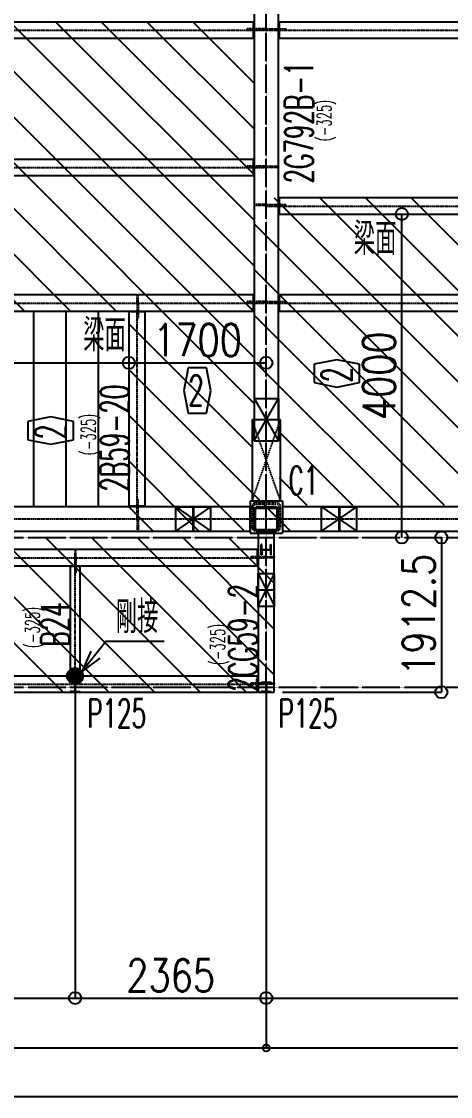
# Model space of a CAD drawing. Header units: millimetres. Extents: x -87051 to 180003, y -2961 to 97158.
# Drawn here: x 19653 to 24959, y 11438 to 24732 of the extents above; entities that cross this region are included whole.
import ezdxf
from ezdxf.enums import TextEntityAlignment as Align

# ---------------------------------------------------------------- set-up
doc = ezdxf.new("R2010")
doc.units = ezdxf.units.MM
doc.header["$LTSCALE"] = 0.2
doc.header["$PDMODE"] = 1
doc.linetypes.add('CENTER', pattern=[2, 1.25, -0.25, 0.25, -0.25])
doc.linetypes.add('HIDDEN', pattern=[0.375, 0.25, -0.125])
doc.layers.add('梁側', color=7, linetype='Continuous')
doc.styles.get("Standard").update_dxf_attribs({"font": 'simplex.shx', "width": 0.8, "height": 700, "bigfont": 'extfont2.shx'})

msp = doc.modelspace()

# ---------------------------------------------------------------- linework, layer by layer
at = {"color": 8, "linetype": 'CENTER'}
for p, q in [((22680.4, 16438.1), (22680.4, 49550.6)), ((10730.4, 18350.6), (60682.7, 18350.6)), ((10730.4, 16500.6), (60682.7, 16500.6))]:
    msp.add_line(p, q, dxfattribs=at)
at = {"color": 8, "linetype": 'Continuous'}
for p, q in [((22530.4, 28395.6), (22530.4, 19810.6)), ((22830.4, 19810.6), (22830.4, 28395.6)), ((22520.4, 24725.6), (15740.4, 24725.6)), ((16117.5, 24725.6), (19692, 21151.1)), ((16683.2, 24725.6), (20257.7, 21151.1)), ((17248.9, 24725.6), (20823.4, 21151.1)), ((17814.5, 24725.6), (22530.4, 20009.7)), ((18380.2, 24725.6), (22530.4, 20575.4)), ((18945.9, 24725.6), (22520.4, 21151.1)), ((19511.6, 24725.6), (22520.4, 21716.8)), ((20077.3, 24725.6), (22520.4, 22282.5)), ((20643, 24725.6), (22520.4, 22848.2)), ((21208.7, 24725.6), (22520.4, 23413.9)), ((21774.3, 24725.6), (22520.4, 23979.5)), ((22520.4, 24525.6), (22520.4, 24725.6)), ((22530.4, 24642.6), (22520.4, 24642.6)), ((22530.4, 24630.6), (22520.4, 24630.6)), ((22830.4, 24642.6), (22840.4, 24642.6)), ((22830.4, 24630.6), (22840.4, 24630.6)), ((22840.4, 24725.6), (22840.4, 24525.6)), ((30520.4, 24725.6), (22840.4, 24725.6)), ((15740.4, 24525.6), (22520.4, 24525.6)), ((22515, 24550.6), (22520.4, 24545.2)), ((22840.4, 24525.6), (30520.4, 24525.6)), ((22520.4, 23025.1), (15740.4, 23025.1)), ((22520.4, 22826.1), (22520.4, 23025.1)), ((22530.4, 22942.6), (22520.4, 22942.6)), ((22530.4, 22930.6), (22520.4, 22930.6)), ((15740.4, 22826.1), (22520.4, 22826.1)), ((22776.6, 22549.6), (26577.3, 18748.9)), ((22830.4, 22467.1), (22840.4, 22467.1)), ((22840.4, 22549.6), (22840.4, 22350.6)), ((30520.4, 22549.6), (22840.4, 22549.6)), ((23342.3, 22549.6), (27143, 18748.9)), ((23908, 22549.6), (27708.6, 18748.9)), ((24473.7, 22549.6), (28274.3, 18748.9)), ((22830.4, 22455.1), (22840.4, 22455.1)), ((22840.4, 22350.6), (30520.4, 22350.6)), ((24356.2, 18350.6), (24356.2, 22350.6)), ((22530.4, 22230.1), (26011.6, 18748.9)), ((22530.4, 21664.4), (25445.9, 18748.9)), ((22520.4, 21350.1), (15740.4, 21350.1)), ((22520.4, 21151.1), (22520.4, 21350.1)), ((22840.4, 21350.1), (22840.4, 21151.1)), ((30520.4, 21350.1), (22840.4, 21350.1)), ((15740.4, 21151.1), (22520.4, 21151.1)), ((19805.9, 18740.6), (19805.9, 21151.1)), ((20205.9, 18740.6), (20205.9, 21151.1)), ((20605.9, 18740.6), (20605.9, 21151.1)), ((21179.4, 21141.1), (20980.4, 21141.1)), ((20980.4, 21141.1), (20980.4, 18740.6)), ((21085, 21151.1), (21085, 21141.1)), ((21097, 21151.1), (21097, 21141.1)), ((21179.4, 21141.1), (21179.4, 18740.6)), ((22530.4, 21267.6), (22520.4, 21267.6)), ((22530.4, 21255.6), (22520.4, 21255.6)), ((22830.4, 21267.6), (22840.4, 21267.6)), ((22830.4, 21255.6), (22840.4, 21255.6)), ((22840.4, 21151.1), (30520.4, 21151.1)), ((22530.4, 21098.8), (24880.2, 18748.9)), ((20980.4, 20994.1), (22505.4, 19469.1)), ((15580.4, 20511.9), (20980.4, 20511.9)), ((20980.4, 20511.9), (22680.4, 20511.9)), ((22530.4, 20533.1), (24314.5, 18748.9)), ((20980.4, 20428.4), (22978.2, 18430.6)), ((22530.4, 20070.6), (22830.4, 20070.6)), ((22530.4, 20070.6), (22530.4, 19545.6)), ((22530.4, 20070.6), (22830.4, 19545.6)), ((22530.4, 19545.6), (22830.4, 20070.6)), ((22830.4, 20070.6), (22830.4, 19545.6)), ((20980.4, 19862.7), (22412.5, 18430.6)), ((22530.4, 19810.6), (22830.4, 19810.6)), ((22855.4, 19805.6), (22505.4, 19805.6)), ((22505.4, 19805.6), (22505.4, 18805.6)), ((22855.4, 18805.6), (22855.4, 19805.6)), ((22530.4, 19545.6), (22830.4, 19545.6)), ((22840.4, 19657.4), (23748.8, 18748.9)), ((20980.4, 19297), (21846.8, 18430.6)), ((22840.4, 19091.7), (23183.2, 18748.9)), ((22480.4, 18805.6), (22880.4, 18805.6)), ((22480.4, 18805.6), (22480.4, 18405.6)), ((22505.4, 18805.6), (22855.4, 18805.6)), ((22880.4, 18805.6), (22880.4, 18405.6)), ((21775.4, 18730.6), (16485.4, 18730.6)), ((20980.4, 18740.6), (21179.4, 18740.6)), ((20980.4, 18731.3), (21281.1, 18430.6)), ((21085, 18730.6), (21085, 18740.6)), ((21097, 18730.6), (21097, 18740.6)), ((21560.4, 18730.6), (21995.4, 18730.6)), ((21560.4, 18430.6), (21560.4, 18730.6)), ((21560.4, 18430.6), (21995.4, 18730.6)), ((21560.4, 18730.6), (21995.4, 18430.6)), ((21775.4, 18430.6), (21775.4, 18730.6)), ((21780.4, 18730.6), (21780.4, 18430.6)), ((22480.4, 18730.6), (21780.4, 18730.6)), ((21995.4, 18430.6), (21995.4, 18730.6)), ((22480.4, 18430.6), (22480.4, 18730.6)), ((22530.4, 18470.6), (22530.4, 18690.6)), ((22546.4, 18470.6), (22546.4, 18690.6)), ((22570.4, 18730.6), (22790.4, 18730.6)), ((22570.4, 18714.6), (22790.4, 18714.6)), ((22814.4, 18470.6), (22814.4, 18690.6)), ((22830.4, 18470.6), (22830.4, 18690.6)), ((22880.4, 18730.6), (22880.4, 18430.6)), ((23580.4, 18730.6), (22880.4, 18730.6)), ((23365.4, 18730.6), (23800.4, 18730.6)), ((23365.4, 18430.6), (23365.4, 18730.6)), ((23365.4, 18430.6), (23800.4, 18730.6)), ((23365.4, 18730.6), (23800.4, 18430.6)), ((23580.4, 18430.6), (23580.4, 18730.6)), ((23585.4, 18730.6), (23585.4, 18430.6)), ((29775.4, 18730.6), (23585.4, 18730.6)), ((23800.4, 18430.6), (23800.4, 18730.6)), ((16485.4, 18430.6), (21775.4, 18430.6)), ((18254.4, 18350.6), (20166.9, 16438.1)), ((18820.1, 18350.6), (20732.6, 16438.1)), ((19385.8, 18350.6), (21298.3, 16438.1)), ((19951.5, 18350.6), (21864, 16438.1)), ((20517.2, 18350.6), (22429.7, 16438.1)), ((21082.9, 18350.6), (22779.9, 16653.6)), ((21560.4, 18430.6), (21995.4, 18430.6)), ((21648.5, 18350.6), (22779.9, 17219.2)), ((21780.4, 18430.6), (22480.4, 18430.6)), ((22214.2, 18350.6), (22779.9, 17784.9)), ((22480.4, 18405.6), (22880.4, 18405.6)), ((22570.4, 18446.6), (22790.4, 18446.6)), ((22570.4, 18430.6), (22790.4, 18430.6)), ((22779.9, 18405.6), (22580.9, 18405.6)), ((22580.9, 18405.6), (22580.9, 17705.6)), ((22779.9, 17705.6), (22779.9, 18405.6)), ((22880.4, 18430.6), (23580.4, 18430.6)), ((23365.4, 18430.6), (23800.4, 18430.6)), ((23585.4, 18430.6), (29775.4, 18430.6)), ((24846, 18350.6), (24846, 16438.1)), ((22617.9, 18138.1), (22617.9, 18263.1)), ((22626.9, 18263.1), (22617.9, 18263.1)), ((22626.9, 18211.9), (22626.9, 18263.1)), ((22733.9, 18263.1), (22742.9, 18263.1)), ((22733.9, 18211.9), (22733.9, 18263.1)), ((22742.9, 18138.1), (22742.9, 18263.1)), ((22570.9, 18200.6), (15689.9, 18200.6)), ((22570.9, 18001.6), (22570.9, 18200.6)), ((22580.9, 18113.6), (22570.9, 18113.6)), ((22580.9, 18104.6), (22570.9, 18104.6)), ((22626.9, 18138.1), (22617.9, 18138.1)), ((22626.9, 18189.4), (22626.9, 18138.1)), ((22634.9, 18203.9), (22725.9, 18203.9)), ((22634.9, 18197.4), (22725.9, 18197.4)), ((22733.9, 18189.4), (22733.9, 18138.1)), ((22733.9, 18138.1), (22742.9, 18138.1)), ((15689.9, 18001.6), (22570.9, 18001.6)), ((20377.4, 17991.6), (20253.4, 17991.6)), ((20253.4, 17991.6), (20253.4, 16637.1)), ((20317.9, 18001.6), (20317.9, 17991.6)), ((20326.9, 18001.6), (20326.9, 17991.6)), ((20377.4, 16637.1), (20377.4, 17991.6)), ((22580.4, 17905.6), (22780.4, 17905.6)), ((22580.4, 17500.6), (22580.4, 17905.6)), ((22580.4, 17500.6), (22780.4, 17905.6)), ((22580.4, 17905.6), (22780.4, 17500.6)), ((22780.4, 17500.6), (22780.4, 17905.6)), ((22580.9, 17705.6), (22779.9, 17705.6)), ((22779.9, 17700.6), (22580.9, 17700.6)), ((22580.9, 17700.6), (22580.9, 16438.1)), ((22779.9, 16438.1), (22779.9, 17700.6)), ((22580.4, 17500.6), (22780.4, 17500.6)), ((20698.4, 17068.8), (20401.2, 16688.6)), ((20698.4, 17068.8), (21418.4, 17068.8)), ((20510.6, 16946.3), (20401.2, 16688.6)), ((20401.2, 16688.6), (20624.8, 16857)), ((22570.9, 16637.1), (15689.9, 16637.1)), ((20215.5, 16641.8), (20310.8, 16737)), ((20215.8, 16627.9), (20324.6, 16736.7)), ((20217.6, 16658), (20294.5, 16734.9)), ((20217.7, 16615.7), (20336.8, 16734.8)), ((20220.8, 16604.6), (20347.9, 16731.7)), ((20224.7, 16679.2), (20273.3, 16727.8)), ((20224.9, 16594.6), (20357.9, 16727.6)), ((20229.8, 16585.4), (20367.2, 16722.7)), ((20235.5, 16576.9), (20375.6, 16717)), ((20242, 16569.2), (20383.3, 16710.5)), ((20249.1, 16562.2), (20390.3, 16703.4)), ((20253.4, 16637.1), (20377.4, 16637.1)), ((20257, 16556), (20396.6, 16695.5)), ((20265.6, 16550.4), (20402.1, 16686.9)), ((20275, 16545.7), (20406.9, 16677.5)), ((20285.2, 16541.8), (20410.7, 16667.3)), ((20296.5, 16538.9), (20413.6, 16656)), ((20309.1, 16537.3), (20415.2, 16643.5)), ((20310.9, 16637.1), (20319.9, 16637.1)), ((20323.3, 16537.4), (20415.1, 16629.2)), ((22570.9, 16438.1), (22570.9, 16637.1)), ((20252.9, 16563.1), (20377.9, 16563.1)), ((20252.9, 16554.1), (20252.9, 16563.1)), ((20304.2, 16554.1), (20252.9, 16554.1)), ((20312.2, 16546.1), (20312.2, 16455.1)), ((20318.7, 16546.1), (20318.7, 16455.1)), ((20326.7, 16554.1), (20377.9, 16554.1)), ((20340.3, 16540.3), (20412.3, 16612.2)), ((20363.7, 16549.6), (20402.9, 16588.8)), ((20377.9, 16554.1), (20377.9, 16563.1)), ((22580.9, 16550.1), (22570.9, 16550.1)), ((22580.9, 16541.1), (22570.9, 16541.1)), ((22617.9, 16563.1), (22742.9, 16563.1)), ((22617.9, 16554.1), (22617.9, 16563.1)), ((22669.2, 16554.1), (22617.9, 16554.1)), ((22677.2, 16546.1), (22677.2, 16455.1)), ((22683.7, 16546.1), (22683.7, 16455.1)), ((22691.7, 16554.1), (22742.9, 16554.1)), ((22742.9, 16554.1), (22742.9, 16563.1)), ((15689.9, 16438.1), (22570.9, 16438.1)), ((20252.9, 16447.1), (20252.9, 16438.1)), ((20304.2, 16447.1), (20252.9, 16447.1)), ((20252.9, 16438.1), (20377.9, 16438.1)), ((20315.4, 16437.6), (20315.4, 12655.7)), ((20315.4, 16437.6), (20315.4, 12655.7)), ((20326.7, 16447.1), (20377.9, 16447.1)), ((20377.9, 16447.1), (20377.9, 16438.1)), ((22580.9, 16438.1), (22779.9, 16438.1)), ((22617.9, 16447.1), (22617.9, 16438.1)), ((22669.2, 16447.1), (22617.9, 16447.1)), ((22617.9, 16438.1), (22742.9, 16438.1)), ((22680.4, 16438.1), (22680.4, 12038.1)), ((22680.4, 16438.1), (22680.4, 12038.1)), ((22691.7, 16447.1), (22742.9, 16447.1)), ((22742.9, 16447.1), (22742.9, 16438.1)), ((22879.9, 16438.1), (24846, 16438.1)), ((17945.4, 12655.7), (20315.4, 12655.7)), ((20315.4, 12655.7), (22680.4, 12655.7)), ((22680.4, 12655.7), (28480.4, 12655.7)), ((15580.4, 12038.1), (22680.4, 12038.1)), ((22680.4, 12038.1), (30680.4, 12038.1)), ((10730.4, 11438.1), (58930.4, 11438.1))]:
    msp.add_line(p, q, dxfattribs=at)
at = {"color": 8, "linetype": 'HIDDEN'}
for p, q in [((15580.4, 24625.6), (22680.4, 24625.6)), ((22520.4, 24642.6), (22440.4, 24642.6)), ((22440.4, 24642.6), (22440.4, 24630.6)), ((22520.4, 24630.6), (22440.4, 24630.6)), ((22673.4, 24642.6), (22530.4, 24642.6)), ((22673.4, 24630.6), (22530.4, 24630.6)), ((22673.4, 24642.6), (22673.4, 24630.6)), ((22680.4, 24625.6), (30680.4, 24625.6)), ((22687.4, 24642.6), (22830.4, 24642.6)), ((22687.4, 24642.6), (22687.4, 24630.6)), ((22687.4, 24630.6), (22830.4, 24630.6)), ((22840.4, 24642.6), (22920.4, 24642.6)), ((22840.4, 24630.6), (22920.4, 24630.6)), ((22920.4, 24642.6), (22920.4, 24630.6)), ((15580.4, 22925.6), (22680.4, 22925.6)), ((22520.4, 22942.6), (22440.4, 22942.6)), ((22440.4, 22942.6), (22440.4, 22930.6)), ((22520.4, 22930.6), (22440.4, 22930.6)), ((22673.4, 22942.6), (22530.4, 22942.6)), ((22673.4, 22930.6), (22530.4, 22930.6)), ((22673.4, 22942.6), (22673.4, 22930.6)), ((22687.4, 22942.6), (22830.4, 22942.6)), ((22687.4, 22942.6), (22687.4, 22930.6)), ((22687.4, 22930.6), (22830.4, 22930.6)), ((22830.4, 22942.6), (22830.4, 22930.6)), ((22673.4, 22467.1), (22530.4, 22467.1)), ((22530.4, 22467.1), (22530.4, 22455.1)), ((22673.4, 22467.1), (22673.4, 22455.1)), ((22687.4, 22467.1), (22830.4, 22467.1)), ((22687.4, 22467.1), (22687.4, 22455.1)), ((22840.4, 22467.1), (22920.4, 22467.1)), ((22920.4, 22467.1), (22920.4, 22455.1)), ((22673.4, 22455.1), (22530.4, 22455.1)), ((22680.4, 22450.1), (30680.4, 22450.1)), ((22687.4, 22455.1), (22830.4, 22455.1)), ((22840.4, 22455.1), (22920.4, 22455.1)), ((21085, 21255.6), (21085, 21350.1)), ((21085, 21350.1), (21094, 21350.1)), ((21097, 21255.6), (21097, 21350.1)), ((15580.4, 21250.6), (22680.4, 21250.6)), ((21079.9, 21141.1), (21079.9, 18740.6)), ((21085, 21255.6), (21097, 21255.6)), ((21085, 21245.6), (21085, 21151.1)), ((21085, 21245.6), (21097, 21245.6)), ((21085, 21141.1), (21085, 21061.1)), ((21097, 21245.6), (21097, 21151.1)), ((21097, 21141.1), (21097, 21061.1)), ((22520.4, 21267.6), (22440.4, 21267.6)), ((22440.4, 21267.6), (22440.4, 21255.6)), ((22520.4, 21255.6), (22440.4, 21255.6)), ((22673.4, 21267.6), (22530.4, 21267.6)), ((22673.4, 21255.6), (22530.4, 21255.6)), ((22673.4, 21267.6), (22673.4, 21255.6)), ((22680.4, 21250.6), (30680.4, 21250.6)), ((22687.4, 21267.6), (22830.4, 21267.6)), ((22687.4, 21267.6), (22687.4, 21255.6)), ((22687.4, 21255.6), (22830.4, 21255.6)), ((22840.4, 21267.6), (22920.4, 21267.6)), ((22840.4, 21255.6), (22920.4, 21255.6)), ((22920.4, 21267.6), (22920.4, 21255.6)), ((21085, 21061.1), (21097, 21061.1)), ((22505.4, 18805.6), (22855.4, 19805.6)), ((22855.4, 18805.6), (22505.4, 19805.6)), ((21085, 18740.6), (21085, 18820.6)), ((21085, 18820.6), (21097, 18820.6)), ((21097, 18740.6), (21097, 18820.6)), ((22552.9, 18780.6), (22807.9, 18780.6)), ((22552.9, 18761.6), (22807.9, 18761.6)), ((21085, 18586.6), (21085, 18730.6)), ((21097, 18586.6), (21097, 18730.6)), ((22505.4, 18478.1), (22505.4, 18733.1)), ((22524.4, 18478.1), (22524.4, 18733.1)), ((22836.4, 18478.1), (22836.4, 18733.1)), ((22855.4, 18478.1), (22855.4, 18733.1)), ((15580.4, 18580.6), (22680.4, 18580.6)), ((21085, 18586.6), (21097, 18586.6)), ((21085, 18574.6), (21085, 18430.6)), ((21085, 18574.6), (21097, 18574.6)), ((21097, 18574.6), (21097, 18430.6)), ((22680.4, 18580.6), (30680.4, 18580.6)), ((21085, 18430.6), (21094, 18430.6)), ((22552.9, 18449.6), (22807.9, 18449.6)), ((22552.9, 18430.6), (22807.9, 18430.6)), ((15580.4, 18101.1), (22680.4, 18101.1)), ((20315.4, 16537.6), (20315.4, 18150.6)), ((20317.9, 18104.6), (20317.9, 18200.6)), ((20317.9, 18200.6), (20326.9, 18200.6)), ((20317.9, 18104.6), (20326.9, 18104.6)), ((20317.9, 18097.6), (20317.9, 18001.6)), ((20317.9, 18097.6), (20326.9, 18097.6)), ((20326.9, 18104.6), (20326.9, 18200.6)), ((20326.9, 18097.6), (20326.9, 18001.6)), ((22570.9, 18113.6), (22490.9, 18113.6)), ((22490.9, 18113.6), (22490.9, 18104.6)), ((22570.9, 18104.6), (22490.9, 18104.6)), ((22675.4, 18113.6), (22580.9, 18113.6)), ((22675.4, 18104.6), (22580.9, 18104.6)), ((22675.4, 18113.6), (22675.4, 18104.6)), ((22685.4, 18113.6), (22779.9, 18113.6)), ((22685.4, 18113.6), (22685.4, 18104.6)), ((22685.4, 18104.6), (22779.9, 18104.6)), ((22779.9, 18113.6), (22779.9, 18104.6)), ((20317.9, 17991.6), (20317.9, 17911.6)), ((20326.9, 17991.6), (20326.9, 17911.6)), ((20317.9, 17911.6), (20326.9, 17911.6)), ((20310.9, 16541.1), (20310.9, 16637.1)), ((20319.9, 16541.1), (20319.9, 16637.1)), ((15580.4, 16537.6), (22680.4, 16537.6)), ((20310.9, 16541.1), (20319.9, 16541.1)), ((20312.4, 16534.1), (20312.4, 16438.1)), ((20312.4, 16534.1), (20318.4, 16534.1)), ((20318.4, 16534.1), (20318.4, 16438.1)), ((22570.9, 16550.1), (22490.9, 16550.1)), ((22490.9, 16550.1), (22490.9, 16541.1)), ((22570.9, 16541.1), (22490.9, 16541.1)), ((22675.4, 16550.1), (22580.9, 16550.1)), ((22675.4, 16541.1), (22580.9, 16541.1)), ((22675.4, 16550.1), (22675.4, 16541.1)), ((22685.4, 16550.1), (22779.9, 16550.1)), ((22685.4, 16550.1), (22685.4, 16541.1)), ((22685.4, 16541.1), (22779.9, 16541.1)), ((22779.9, 16550.1), (22779.9, 16541.1)), ((20312.4, 16438.1), (20318.4, 16438.1))]:
    msp.add_line(p, q, dxfattribs=at)
at = {"color": 8, "linetype": 'Continuous'}
for centre, radius in [((24356.2, 22350.6), 75), ((20980.4, 20511.9), 75), ((20980.4, 20511.9), 75), ((22680.4, 20511.9), 75), ((24356.2, 18350.6), 75), ((24846, 18350.6), 75), ((20315.4, 16637.1), 100), ((24846, 16438.1), 75), ((20315.4, 12655.7), 75), ((20315.4, 12655.7), 75), ((22680.4, 12655.7), 75), ((22680.4, 12655.7), 75), ((22680.4, 12038.1), 43.8), ((22680.4, 12038.1), 43.8)]:
    msp.add_circle(centre, radius, dxfattribs=at)
at = {"color": 8, "linetype": 'HIDDEN'}
for centre, radius, start, end in [((22552.9, 18733.1), 47.5, 90, 180), ((22552.9, 18733.1), 28.5, 90, 180), ((22807.9, 18733.1), 47.5, 0, 90), ((22807.9, 18733.1), 28.5, 0, 90), ((22552.9, 18478.1), 47.5, 180, 270), ((22552.9, 18478.1), 28.5, 180, 270), ((22807.9, 18478.1), 47.5, 270, 0), ((22807.9, 18478.1), 28.5, 270, 0)]:
    msp.add_arc(centre, radius, start, end, dxfattribs=at)
at = {"color": 8, "linetype": 'Continuous'}
for centre, radius, start, end in [((22570.4, 18690.6), 40, 90, 180), ((22570.4, 18690.6), 24, 90, 180), ((22790.4, 18690.6), 40, 0, 90), ((22790.4, 18690.6), 24, 0, 90), ((22570.4, 18470.6), 40, 180, 270), ((22570.4, 18470.6), 24, 180, 270), ((22790.4, 18470.6), 40, 270, 0), ((22790.4, 18470.6), 24, 270, 0), ((22634.9, 18211.9), 8, 180, 270), ((22634.9, 18189.4), 8, 90, 180), ((22725.9, 18211.9), 8, 270, 0), ((22725.9, 18189.4), 8, 0, 90), ((20304.2, 16546.1), 8, 0, 90), ((20326.7, 16546.1), 8, 90, 180), ((22669.2, 16546.1), 8, 0, 90), ((22691.7, 16546.1), 8, 90, 180), ((20304.2, 16455.1), 8, 270, 0), ((20326.7, 16455.1), 8, 180, 270), ((22669.2, 16455.1), 8, 270, 0), ((22691.7, 16455.1), 8, 180, 270)]:
    msp.add_arc(centre, radius, start, end, dxfattribs=at)
at = {"color": 1}
msp.add_point((23519.5, 19638.9), dxfattribs=at)
at = {"layer": '梁側', "color": 8, "linetype": 'Continuous'}
for p, q in [((23552.3, 20549.1), (23271.1, 20492.9)), ((23271.1, 20492.9), (23271.1, 20267.9)), ((23833.6, 20492.9), (23552.3, 20549.1)), ((23833.6, 20267.9), (23833.6, 20492.9)), ((21714.9, 20450.4), (21658.7, 20169.2)), ((21939.9, 20450.4), (21714.9, 20450.4)), ((21996.2, 20169.2), (21939.9, 20450.4)), ((23271.1, 20267.9), (23552.3, 20211.6)), ((23552.3, 20211.6), (23833.6, 20267.9)), ((23552.3, 20211.6), (23552.3, 20211.6)), ((21658.7, 20169.2), (21714.9, 19887.9)), ((21658.7, 20169.2), (21658.7, 20169.2)), ((21939.9, 19887.9), (21996.2, 20169.2)), ((20014, 19841.4), (19732.7, 19785.1)), ((20295.2, 19785.1), (20014, 19841.4)), ((21714.9, 19887.9), (21939.9, 19887.9)), ((19732.7, 19785.1), (19732.7, 19560.1)), ((20295.2, 19560.1), (20295.2, 19785.1)), ((19732.7, 19560.1), (20014, 19503.9)), ((20014, 19503.9), (20295.2, 19560.1)), ((20014, 19503.9), (20014, 19503.9))]:
    msp.add_line(p, q, dxfattribs=at)

# ---------------------------------------------------------------- texts
at = {"color": 8, "width": 0.6}
for s, height, p in [('2G792B-1', 350, (23260.9, 22728.9)), ('(-325)', 175, (23483.7, 23252.2)), ('2B59-20', 350, (20980.1, 18918)), ('(-325)', 175, (20567.4, 19368.6)), ('2CG59-2', 350, (22567.9, 16444.9)), ('(-325)', 175, (19876.3, 16983.8)), ('B24', 350, (20244.5, 17003)), ('(-325)', 175, (22166.4, 16772.7))]:
    msp.add_text(s, height=height, rotation=90, dxfattribs=at).set_placement(p)
for p in [(24025.5, 22044.3), (20680.4, 20852.5)]:
    msp.add_text('梁面', height=400, dxfattribs=at).set_placement(p, align=Align.MIDDLE_CENTER)
at = {"color": 8, "width": 0.8}
for s, p in [('1700', (21830.4, 20591.9)), ('2365', (21497.9, 12735.7))]:
    msp.add_text(s, height=400, dxfattribs=at).set_placement(p, align=Align.CENTER)
for s, p in [('4000', (24276.2, 20350.6)), ('1912.5', (24766, 17394.4))]:
    msp.add_text(s, height=400, rotation=90, dxfattribs=at).set_placement(p, align=Align.CENTER)
at = {"color": 8, "width": 0.6}
for s, height, p in [('C1', 350, (22955.4, 18880.6)), ('剛接', 400, (20818.4, 17168.8)), ('P125', 350, (20465.4, 16000.6)), ('P125', 350, (22830.4, 16000.6))]:
    msp.add_text(s, height=height, dxfattribs=at).set_placement(p)
at = {"layer": '梁側', "color": 8, "width": 0.6}
msp.add_text('2', height=375, dxfattribs=at).set_placement((21714.9, 20356.7), align=Align.TOP_LEFT)
for p in [(23364.8, 20267.9), (19826.5, 19560.1)]:
    msp.add_text('2', height=375, rotation=90, dxfattribs=at).set_placement(p, align=Align.TOP_LEFT)

doc.saveas('drawing.dxf')
